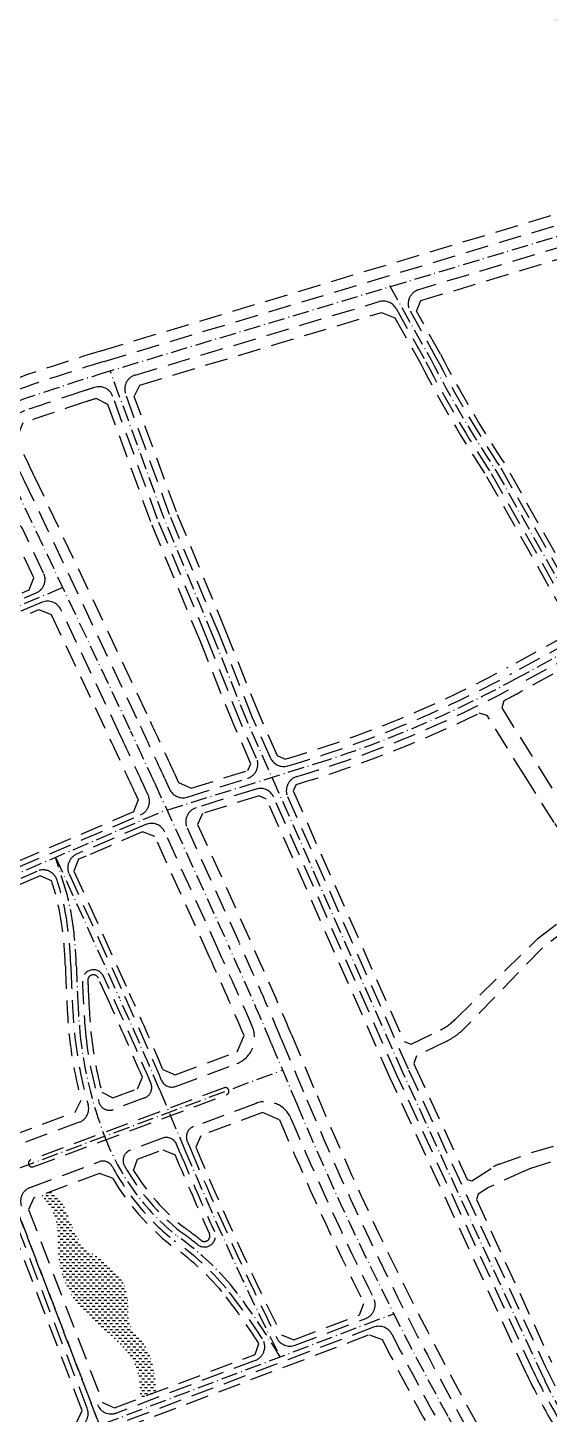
# Model space of a CAD drawing. Header units: metres. Extents: x 566107 to 571261, y 2062953 to 2068466.
# Drawn here: x 568682 to 568967, y 2066795 to 2067551 of the extents above; entities that cross this region are included whole.
import ezdxf

# ---------------------------------------------------------------- set-up
doc = ezdxf.new("R2010")
doc.units = ezdxf.units.M
doc.linetypes.add('ACAD_ISO10W100', pattern=[18.5, 12, -3, 0.5, -3])
doc.linetypes.add('HIDDEN', pattern=[0.375, 0.25, -0.125])
for name, color, linetype in [('hacth sdd', 8, 'CONTINUOUS'), ('LogDg phu', 7, 'CONTINUOUS'), ('TimDg', 222, 'CONTINUOUS'), ('ViaHeSphu', 32, 'CONTINUOUS')]:
    doc.layers.add(name, color=color, linetype=linetype)

msp = doc.modelspace()

# ---------------------------------------------------------------- hatches: boundary and pattern name
at = {"layer": 'hacth sdd'}
h = msp.add_hatch(dxfattribs=at)
h.set_pattern_fill('DASH', color=152, scale=0.5, style=0)
h.set_pattern_definition([(0, (0, 0), (1.5875, 1.5875), [1.5875, -1.5875])])
edge = h.paths.add_edge_path()
edge.add_spline(control_points=[(568751.9382507658, 2066806.657930235), (568751.5669667763, 2066813.131724503), (568750.6949853628, 2066823.610451369), (568744.8014696791, 2066834.468296546), (568735.2517536047, 2066842.910059209), (568738.6246605031, 2066858.46240433), (568730.4592504117, 2066873.420045292), (568718.3670299683, 2066880.997748526), (568706.1464084976, 2066891.632900132), (568703.901644738, 2066907.094997874), (568697.1080211322, 2066914.025118019), (568694.8060761425, 2066916.187229611)], knot_values=[2.198903166016377, 2.198903166016377, 2.198903166016377, 2.198903166016377, 21.39537292435982, 33.47138073825516, 38.29174095013828, 58.51254343589169, 73.76217087905299, 86.77322002259834, 101.1194535368313, 120.7227479982377, 130.0488357856902, 130.0488357856902, 130.0488357856902, 130.0488357856902], degree=3, periodic=0)
edge.add_line((568694.8060761425, 2066916.187229611), (568689.5018252013, 2066914.212654542))
edge.add_spline(control_points=[(568689.5018252013, 2066914.212654542), (568692.713492345, 2066909.989077142), (568699.4617090328, 2066900.281293726), (568696.852824224, 2066878.611280009), (568706.7478324375, 2066853.791765982), (568726.6051762322, 2066839.232043653), (568742.397280972, 2066822.692870209), (568743.2863486035, 2066810.162167726), (568743.2807302622, 2066803.376736299)], knot_values=[5.269641743739612, 5.269641743739612, 5.269641743739612, 5.269641743739612, 20.62385438322913, 40.01522004950066, 67.61213281713046, 96.09970343737574, 113.6683857950819, 133.2103697376787, 133.2103697376787, 133.2103697376787, 133.2103697376787], degree=3, periodic=0)
edge.add_line((568743.2807302622, 2066803.376736299), (568751.9382507658, 2066806.657930235))

# ---------------------------------------------------------------- linework, layer by layer
at = {"layer": 'LogDg phu', "linetype": 'HIDDEN', "ltscale": 50}
for points in [[(568671.4281985784, 2067351.757979896, -0.008669631117012046), (568723.674545412, 2067368.93012502), (569039.2084707505, 2067463.815067325, 0.5009542670063896), (569044.1500129949, 2067477.35817152), (569025.7234514618, 2067505.547201762, 0.06669569581426701), (569000.7307050067, 2067534.498265812), (568993.3622665709, 2067541.032295021, -0.02257350090256828), (568980.0231698381, 2067553.982089547), (568892.5780203184, 2067646.89964244, 0.01597905602660813), (568883.7980925469, 2067655.651106312), (568865.5377154137, 2067672.724562956), (568849.497047625, 2067688.095678004, -0.05811514959587562), (568819.0953996342, 2067724.885375597), (568769.5219238226, 2067801.464334091, -0.03742166230298952), (568754.7673368535, 2067828.49153656), (568726.2354519079, 2067891.551632786), (568690.1645007117, 2067959.709492948, 0.4146708685765457), (568669.8695807131, 2067965.939959368), (568448.8037890715, 2067848.503940926, 0.3783489197302633), (568444.6167867401, 2067837.348884949), (568486.5112383056, 2067727.492952804, 0.0228170072930558), (568595.366953932, 2067477.009720795), (568653.028131679, 2067359.324843775, 0.3792892769036508), (568671.4281985657, 2067351.757979933)], [(568823.8808621631, 2067148.23461511, -0.3761676021640667), (568814.3129875032, 2067152.668229661), (568804.644852943, 2067174.477055077), (568786.3257847361, 2067220.24098721), (568759.3109093636, 2067285.365499977), (568735.3083044661, 2067351.057917455, -0.4313641506696754), (568740.5186491343, 2067361.464527991), (568873.6348239725, 2067401.494203267, -0.3516646878205615), (568882.9194823618, 2067397.740457098), (568899.2226314208, 2067368.613338987, 0.0270689173346393), (568934.895333048, 2067307.761125763), (568980.7244374447, 2067226.72936212, -0.4187821846252021), (568977.5903873671, 2067215.767108886), (568946.0937878478, 2067198.595380023, -0.0526550748731018), (568823.880862199, 2067148.234614989)], [(568712.1603026239, 2067352.716220227, 0.003422760220562704), (568680.2756923755, 2067342.014943622, 0.4500697631107843), (568671.6488157967, 2067321.282653321, -0.0023636765255383), (568679.8433765064, 2067304.178278298), (568743.4216999395, 2067169.846199458, -0.0038824073437812), (568756.5293794118, 2067141.586089865), (568759.2755277443, 2067135.542910464, 0.3783472389600339), (568768.9423374954, 2067131.215911942), (568801.8587960534, 2067141.489706057, 0.4482345643548724), (568806.7888196004, 2067152.368573563), (568798.1936817975, 2067171.756994214), (568779.8433093438, 2067217.59912931), (568752.7875878139, 2067282.822109536), (568728.3083047315, 2067349.819141345, 0.4013233229618085), (568718.3834390885, 2067354.701767802, 0.0017123829861753), (568712.1603020539, 2067352.71622004)], [(568555.7793486449, 2067224.751958738), (568565.8264239784, 2067200.771627689, 0.4142135623635859), (568576.2963951732, 2067196.484472083), (568686.4443554385, 2067242.633328506, 0.4275449078285262), (568690.5839466739, 2067253.434267254), (568679.4498043128, 2067276.9591482, 0.4010067137206239), (568669.1273974874, 2067280.915336252), (568560.06650425, 2067235.221929933, 0.4142135623685271), (568555.7793486447, 2067224.751958738)], [(568747.6100409415, 2067132.208117046), (568745.6044699164, 2067136.621580572, 0.0038824073302834), (568732.575201394, 2067164.712636436), (568700.0051440552, 2067233.528598765, 0.4010067137192772), (568689.6827372301, 2067237.484786816), (568578.3105569968, 2067190.823017112, 0.4053206808252015), (568573.9326818968, 2067180.579176582), (568614.3249483308, 2067075.283510207, 0.4254584714605873), (568624.94296447, 2067070.794504302), (568743.4755012605, 2067121.544160993, 0.4206687823881205), (568747.6100409415, 2067132.208117046)], [(568949.4445142562, 2067192.449435626, -0.0516709319588205), (568828.7315101598, 2067142.392118137, 0.4520495027428676), (568823.7043981293, 2067131.483622282), (568889.7574407894, 2066982.484943522), (568964.1041924723, 2066821.204313587, 0.0332387489644907), (568983.1352221546, 2066786.730855259, 0.4203516407607388), (568995.7286585148, 2066784.124570862, 0.0197184345220533), (569014.6012081716, 2066797.91985202), (569058.4361536249, 2066832.694133925, -0.0736620386409435), (569084.7875464247, 2066847.714258181), (569152.4335822924, 2066874.029920745, 0.4366861312330234), (569156.7467406453, 2066884.944572262), (569115.7493986392, 2066970.443924688), (569088.8976061376, 2067026.44294214), (569011.6915654507, 2067172.304856494, 0.0164333376713954), (568995.4721269383, 2067200.653546207), (568992.0484714364, 2067206.707010425, 0.4096596515468622), (568981.2556179704, 2067209.792630007), (568949.4445143007, 2067192.449435649)], [(568957.7558849133, 2066818.254834072), (568883.3788792758, 2066979.601094001), (568816.1718333814, 2067131.202907306, 0.3809917600443357), (568806.4747361845, 2067135.59738288), (568773.7641851355, 2067125.387856048, 0.4510131724016183), (568768.8644490341, 2067114.441511491), (568797.5061884682, 2067051.412443587, -0.007087609813752332), (568820.2968266461, 2066999.31090412), (568834.2499174622, 2066966.140044905, 0.02642406657281942), (568916.842483718, 2066795.60056567), (568936.042787409, 2066760.77368732, 0.384516288836989), (568946.1743029015, 2066757.271946006, 0.02677567969332722), (568974.6798634053, 2066771.215738378, 0.4330856724836992), (568977.509573656, 2066782.537366415, -0.03365917659321261), (568957.7558849005, 2066818.254834099)], [(568754.9440272364, 2066976.705435112, 0.4013463860179203), (568762.5624671736, 2066973.421683433), (568795.9479531253, 2066985.849856402, 0.4283076878508445), (568804.5058270307, 2067005.807319299, 0.0055691158506067), (568786.5812790791, 2067046.44793406), (568756.7138425858, 2067112.174273314, 0.4077876735345745), (568746.2818364145, 2067116.21888333), (568708.5820219179, 2067100.077723317, 0.4206687822942198), (568704.4474822389, 2067089.413767265), (568734.6879594809, 2067022.866513808, -0.006506451846918), (568754.9440272611, 2066976.705435123)], [(568709.9514135617, 2066953.836547685), (568674.4640503376, 2066940.62592409, -0.4113089072063473), (568664.2037799989, 2066945.258005768), (568622.210224843, 2067054.727955438, -0.4030573601334253), (568626.530774493, 2067064.947515603), (568687.0956403323, 2067090.878337909, -0.4435910959228001), (568697.8744627293, 2067085.928579678, -0.0487256973396804), (568703.6798101054, 2067060.601970824, -0.0254737783823164), (568705.410579381, 2067039.125118717, 0.0053214994487347), (568706.1592470101, 2067020.474534956, 0.0088902166323174), (568707.3886660296, 2067002.5661966, 0.0446714079429164), (568714.8527961868, 2066963.531050714, -0.3915047555011946), (568709.9514135617, 2066953.836547685, 5.552643686455902)], [(568720.746778461, 2066964.744027008, -0.0451479992057853), (568713.3628658629, 2067003.123481882, -0.0139193152008694), (568711.7419950668, 2067030.843796818, -0.8161875295811157), (568723.1828707991, 2067033.550346475, -0.0082788445160583), (568749.1078089973, 2066975.100352341, -0.4273209552340473), (568745.6768165886, 2066967.135784632), (568728.6058471948, 2066960.780898539, -0.4366718292284395), (568720.7467793573, 2066964.744027266)], [(568817.8250768329, 2066836.148860676, 0.3861264748968446), (568827.8318525982, 2066832.213316005), (568866.3552822993, 2066846.813667666, 0.4435265676684345), (568870.6838573542, 2066857.855365279, -0.0149544042924038), (568825.5217433759, 2066955.966421942, 0.4010578433283185), (568806.4814643109, 2066964.162071849), (568772.3516225312, 2066951.456802927, 0.4265118687917944), (568768.9142410068, 2066943.507366166), (568770.6477632303, 2066939.386241866, 0.0152351769653123), (568817.8250768984, 2066836.148860708)], [(568774.4848528904, 2066887.159767217, 0.7913794104138381), (568783.74663906, 2066894.274188695, -0.00624228429701), (568765.1171411232, 2066937.05982421), (568763.091675967, 2066941.874988136, 0.4020212826480682), (568755.4678132774, 2066945.171589586), (568737.8305437561, 2066938.605891047, 0.4617473282342625), (568734.7046667443, 2066930.02300513, 0.0954076076950561), (568765.4204084413, 2066894.006522352, -0.0185013721038563), (568774.4848528901, 2066887.159767217)], [(568806.0724649543, 2066823.966524005), (568730.2846897222, 2066795.243012662, -0.4130355195564359), (568719.9802074459, 2066799.858487131, 7.44265e-11), (568678.5308716185, 2066907.909750952, -0.4171241956571831), (568683.2091670709, 2066918.272386891), (568720.7734709639, 2066932.25617814, -0.3742216240435908), (568728.1470574738, 2066929.482360131, 0.1011089872985798), (568761.8283046192, 2066889.196727648, -0.0651947867272916), (568790.1529589137, 2066863.394264623, -0.0251464230253944), (568809.9638348689, 2066835.777779675, -0.4770633439102991), (568806.0724649543, 2066823.966524005, -1.448410529106205)], [(568880.6074771275, 2066838.193119821, 0.0075862808186762), (568906.3336980748, 2066789.806998177)]]:
    msp.add_lwpolyline(points, format="xyb", dxfattribs=at)
for points in [[(568890.5373183163, 2067396.414980214), (568904.5084841854, 2067371.454170678, 0.0271892968854637), (568940.0148065076, 2067310.897184647), (568986.1385874138, 2067229.344394953, 0.4084788244122654), (568996.902989198, 2067226.243338298), (569030.8643169932, 2067244.580951673, -0.0430807900198808), (569110.3254321441, 2067279.021918524), (569129.8253794094, 2067285.546431581, 0.448039578857615), (569134.535254803, 2067296.518640621), (569118.8376494078, 2067330.125789921), (569094.1648233071, 2067383.790259986), (569071.1562221436, 2067433.317769002, 0.0297455351586553), (569063.0339720732, 2067448.386432982, 0.339472375304798), (569048.2337013534, 2067453.998238732), (568895.2143982225, 2067407.983447348, 0.4796569134091218)], [(568790.4646704607, 2066968.870040431, 0.4142135623241873), (568791.5824336594, 2066971.313522667), (568791.5126589695, 2066971.500956646, 0.4142135624297197), (568789.0691767347, 2066972.618719844), (568683.4820867564, 2066933.312578834, 0.4142135623499245), (568682.3643235577, 2066930.869096599), (568682.4340982467, 2066930.681662619, 0.4142135624297197), (568684.8775804818, 2066929.56389942)], [(568672.8506846963, 2066905.964711528, 0.4113089072274461), (568662.5904143585, 2066910.596793205), (568638.2227975158, 2066901.525637033, 0.4171241956482814), (568633.5445020639, 2066891.163001095), (568675.0953345004, 2066782.847153131, 0.4130355195380142), (568685.3998167769, 2066778.231678663), (568709.7124562893, 2066787.446151246, 0.415392587362401), (568714.3465398033, 2066797.792179974)], [(568911.7173281419, 2066752.883585856, 0.4416603488642011), (568917.4312023133, 2066769.67755458), (568906.3336980889, 2066789.806998151, -0.0075862808227402), (568880.6074770996, 2066838.193119806, 0.3819979999901298), (568870.6524617691, 2066842.025827975), (568732.4938668645, 2066789.663821589, 0.4153925873090499), (568727.8597833515, 2066779.317792861), (568759.8896091563, 2066695.821565741, 0.4273845288264494), (568770.5554996554, 2066691.35324213)]]:
    msp.add_lwpolyline(points, format="xyb", close=True, dxfattribs=at)
at = {"layer": 'TimDg', "linetype": 'ACAD_ISO10W100', "ltscale": 0.75}
for points in [[(570000.7303062181, 2067879.165810913, 0.15132347483338), (569630.6979778858, 2067788.244448095), (569593.1865503386, 2067765.306083216, 0.0120590282986883), (569583.0547692049, 2067758.769655312), (569514.391074964, 2067712.089179128, 0.0163914063603625), (569501.1484639643, 2067702.436866524), (569469.5059902932, 2067677.745444813, -0.0465201108505125), (569438.2344835112, 2067657.7165969), (569326.1055014101, 2067599.81308495), (569061.071802309, 2067464.124227364), (568725.4256931718, 2067363.191303382, 0.0112163597713358), (568658.204890596, 2067340.71628266), (568610.5662882852, 2067322.69375848), (568582.0106165139, 2067310.55605025), (568402.0830146307, 2067235.171512525), (568167.1864909991, 2067135.331627879), (567925.5397158525, 2067029.063523875)], [(570000.7303062181, 2067879.165810913, 0.15132347483338), (569630.697977886, 2067788.244448095), (569593.1865503385, 2067765.306083216, 0.01205902829868824), (569583.0547692049, 2067758.769655312), (569514.3910749638, 2067712.089179128, 0.01639140636036252), (569501.1484639646, 2067702.436866524), (569469.5059902933, 2067677.745444813, -0.04652011085051248), (569438.2344835112, 2067657.7165969), (569326.1055014101, 2067599.81308495), (569061.071802309, 2067464.124227364), (568725.4256931719, 2067363.191303382, 0.01121635977133575), (568658.204890596, 2067340.716282659), (568610.5662882853, 2067322.69375848), (568582.010616514, 2067310.55605025), (568402.0830146308, 2067235.171512525), (568167.1864909991, 2067135.331627879), (567925.5397158525, 2067029.063523874)], [(568480.9050689571, 2067725.35499461, 0.0228170072930688), (568589.9789323104, 2067474.369792197), (568662.6775768234, 2067325.99385932, -0.0033828700999223), (568674.4201271686, 2067301.611496925), (568737.9984506669, 2067167.279417947, -0.0038824073302669), (568751.0669246108, 2067139.103835335), (568792.0437337735, 2067048.930188823, -0.0070876098733844), (568814.7662046282, 2066996.984486253), (568828.719295355, 2066963.813627249, 0.0264240665818992), (568911.5880908637, 2066792.703781983), (569143.2825228443, 2066372.439919047, -0.0075170620276079)], [(568879.3004171025, 2067410.348513416), (568901.8655288114, 2067370.033806625, 0.02712889825126726), (568937.4551294377, 2067309.329049719), (568998.0555264059, 2067202.179736882, -0.01640491273746142), (569014.3430417395, 2067173.708307059), (569086.933054853, 2067036.567246833, -0.009925750524939258), (569095.8689460992, 2067018.842848318), (569164.801195788, 2066875.085657697)], [(569436.4645401516, 2065958.833511514), (569419.7120737337, 2066058.035157271), (569398.6123093432, 2066145.497084146, 0.06370524413987583), (569389.5779055847, 2066169.213708581), (569363.049732508, 2066218.805629126, 0.02108141093095045), (569320.1954484651, 2066291.38667541), (569273.1956072401, 2066363.830868127), (569085.6119489634, 2066661.709498525, 0.04234246792433702), (569070.3325542028, 2066681.949813842), (568996.0890019117, 2066764.700506453, -0.07496954107545066), (568963.3246234639, 2066814.534993951), (568886.5681600325, 2066981.043018761), (568801.4192673704, 2067173.117024646), (568783.08454704, 2067218.92005826), (568756.0492485889, 2067284.093804757), (568726.9781402784, 2067363.65814337)], [(568757.8662385852, 2067124.141251684), (568839.3292858482, 2067149.567272958, 0.04919189264310714), (568947.7691510597, 2067195.522407828), (568988.477787002, 2067217.716475425), (569032.5272326069, 2067241.501225766, -0.04308079003008181), (569111.4359864834, 2067275.702781729), (569145.7460788821, 2067287.182640767)], [(568935.5398505571, 2066749.25837431, 0.07823983074082143), (569016.7764212387, 2066795.177873151), (569060.6037332654, 2066829.946099456, -0.07363796494969055), (569086.0564798876, 2066844.452386346), (569219.139179536, 2066896.224221495, 0.02429732887374502), (569228.009814505, 2066900.181245167), (569317.737942478, 2066945.55430153), (569392.0541306247, 2066998.827337133), (569473.7454418534, 2067049.301371645), (569540.7593714424, 2067085.76478985), (569799.6435515523, 2067227.605988907)], [(568723.794739515, 2066946.185393137, -0.0665020849606936), (568710.375768877, 2067002.844800645, -0.0088802367702446), (568709.1553824958, 2067020.626758974, -0.0053214994460991), (568708.409276105, 2067039.213537935, 0.02547377838074799), (568706.6539678915, 2067060.99488998, 0.0318095289004678), (568702.9369554681, 2067079.819417418, 0.0014072373456746), (568697.0642699646, 2067098.409807026, -0.0016399706206053)], [(568697.0642699646, 2067098.409807026), (568731.9567321335, 2067021.625386427, -0.0070876098733642), (568753.9293614499, 2066971.393892041), (568767.8824521768, 2066938.223033038, 0.0165733853443679), (568819.5849097379, 2066825.879496915)], [(568723.794739515, 2066946.185393137, 0.1341760912138158), (568763.6235157811, 2066891.602249516, -0.0651054171454688), (568792.4724337389, 2066865.297400694, -0.0351068634213926), (568819.5849097379, 2066825.879496915, -0.0339742525480065)]]:
    msp.add_lwpolyline(points, format="xyb", dxfattribs=at)
for points in [[(568779.2243520903, 2066637.043075203), (568668.5414550261, 2066925.574282581), (568567.3101484217, 2067189.46682509), (568526.3489951399, 2067287.232790139)], [(568526.3489951399, 2067287.232790139), (568567.3101484217, 2067189.46682509), (568668.541455026, 2066925.574282581), (568779.2243520905, 2066637.043075203), (568821.57940284, 2066539.872865387)], [(568700.9892927632, 2067245.474577065), (568442.8628293169, 2067137.326944808), (568204.5992319338, 2067036.055926785)], [(568341.7004456655, 2066946.523555873), (568426.0948480943, 2066982.39436091), (568757.7517762247, 2067124.393137779)], [(568468.9050810833, 2066851.299466678), (568820.9249027671, 2066982.343335299)], [(568515.3525090639, 2066710.575639699), (568881.6367267885, 2066849.397090167)]]:
    msp.add_lwpolyline(points, dxfattribs=at)
at = {"layer": 'ViaHeSphu', "linetype": 'HIDDEN', "ltscale": 50}
for points in [[(568492.117407654, 2067729.630910997, 0.0228170072930597), (568600.7549755537, 2067479.649649393), (568658.8537278825, 2067361.071694694), (568668.5382756134, 2067357.104904023, -0.008826105289701873), (568721.9234416953, 2067374.668959904), (569036.535195255, 2067469.276593782), (569038.5876317944, 2067474.901631581), (569020.7012480343, 2067502.264295621, 0.0666956958141037), (568996.7498660146, 2067530.009065336), (568989.3814275791, 2067536.543094544, -0.0225735009026589), (568975.653813466, 2067549.870067551), (568888.2086639464, 2067642.787620444, 0.015979056026805)], [(568980.9886178079, 2067427.511399524), (568982.9511507035, 2067422.901595849), (568985.8948927223, 2067415.580152477, -0.0090442445800057), (568986.6680133834, 2067413.552074748), (568998.872354774, 2067381.525565163, 0.0060160881197469), (569000.5511517121, 2067377.453471624), (569011.5296627571, 2067351.834348294, 0.0070068859328498), (569016.3798202585, 2067342.181874271), (569029.6374020749, 2067319.569061023, -0.0154590951797591), (569041.2520555643, 2067297.034773654), (569058.5914167522, 2067264.708672142), (569057.9777699164, 2067262.607999196, 0.0154823119974834), (569028.9638419707, 2067248.100638405), (568995.070729764, 2067229.799858428), (568988.2096733222, 2067231.776422028), (568942.5743634254, 2067312.465532019, -0.0272501181002294), (568907.1514979978, 2067372.874430324), (568894.0552813264, 2067396.272060347), (568896.4013726825, 2067402.074971841), (568980.9886178079, 2067427.511399524)], [(568932.3354181624, 2067306.193411325), (568977.6594275045, 2067226.054720838), (568975.7309152657, 2067219.309187422), (568944.1790869269, 2067202.107348187, -0.0527453297319702), (568822.2723457782, 2067151.919332501), (568818.1756534183, 2067153.824902383), (568808.331236455, 2067176.03137557), (568790.0300563889, 2067221.750620295), (568763.038521678, 2067286.818865943), (568740.0137885646, 2067349.834958839), (568743.0860402938, 2067355.971160809), (568875.0543125038, 2067395.655647608), (568882.2846044622, 2067392.732472666), (568896.5797917843, 2067367.192768149, 0.0270093493139323), (568932.3354181992, 2067306.193411269)], [(568714.0304150466, 2067347.015108096, 0.003747319995193996), (568679.2153144557, 2067335.305135292), (568675.6749294078, 2067326.725615205, -0.0027539419106697), (568685.266625714, 2067306.745059947), (568748.8449492771, 2067172.412980832, -0.0038824073437812), (568761.9918340001, 2067144.068344862), (568764.2339561258, 2067139.13432652), (568771.0754214742, 2067136.071991456), (568802.0869462858, 2067145.751222913), (568803.7348746258, 2067149.387634362), (568794.5072982857, 2067170.202673722), (568776.1390376913, 2067216.089496225), (568749.0599754995, 2067281.368743571), (568725.6425385086, 2067345.459622608), (568719.1576587439, 2067348.653553948, 0.001651954186957379), (568714.0304149371, 2067347.01510806, -0.001651954186957379)], [(568941.722927815, 2067183.795660421), (568940.6475218675, 2067179.868164644), (568961.3213698915, 2067146.714259121), (568976.516073294, 2067122.548476782), (568996.0949380861, 2067097.09795653), (569033.6340570588, 2067035.480461649), (569068.5530020446, 2066972.523924849), (569071.2598130225, 2066971.494037173), (569102.9902779416, 2066983.206136186), (569104.5075716822, 2066986.950056189), (569082.479970066, 2067032.88829466), (569009.0400891579, 2067170.901405936, 0.0164620211412331), (568992.8888118704, 2067199.127206311), (568988.9829838916, 2067206.033213614), (568984.8721389286, 2067207.208482393), (568951.3592151786, 2067188.937467463, -0.0044948565201944), (568941.7229277625, 2067183.795660393)], [(568891.231393385, 2066996.426868556), (568907.1089140181, 2067004.208381314, 0.0846883141598826), (568915.2936854293, 2067010.109419143), (568960.5037601474, 2067054.314619864), (568973.3314109275, 2067064.234096489), (568994.3249683632, 2067076.609773951), (568994.6787714944, 2067082.124063815), (568988.6633776247, 2067091.997857105), (568969.123377624, 2067117.397857105), (568953.6933776354, 2067141.937857148), (568932.5867378034, 2067175.785815243), (568928.3097149429, 2067177.002596482, -0.0411649245540404), (568828.3816131866, 2067138.141872902), (568826.7195560834, 2067134.552055028), (568887.3217014142, 2066997.84919895), (568891.231393385, 2066996.426868556)], [(568954.1282352498, 2066816.569515571), (568879.7339869819, 2066977.95317999), (568812.2858784155, 2067130.098768697), (568808.2063031007, 2067131.947527527), (568777.3290657935, 2067122.310209517), (568774.6246917176, 2067116.268453423), (568802.9686432673, 2067053.89469812, -0.007087609813751999), (568825.8274488426, 2067001.637321563), (568839.7805396467, 2066968.466462376, 0.02642406657282064), (568922.0968764414, 2066798.497349596), (568940.7231691396, 2066764.71165326), (568947.7336960894, 2066762.300685653, 0.02326200018500943), (568972.1135035113, 2066774.365678076), (568973.7336917724, 2066781.014082053, -0.0330462091058888), (568954.1282352614, 2066816.569515546)], [(568744.4409334618, 2066978.407590692, 0.0057721930088489), (568726.494277439, 2067019.143131664), (568720.4174732803, 2067032.515758802, 0.8228327963235781), (568714.6885234476, 2067031.157755847, 0.0029486964714969), (568715.147653467, 2067020.931207009, 0.0088597964511882), (568716.349956811, 2067003.40224263, 0.0395363042741095), (568722.3609263464, 2066970.173581162), (568728.3789072911, 2066967.098671901), (568741.712023331, 2066972.06209441), (568744.4409334618, 2066978.407590692)], [(568755.6891728042, 2066938.851738907), (568762.3137034383, 2066935.987254304), (568762.3518300696, 2066935.896615382, 0.0062422843242494), (568781.0112310143, 2066893.042302917, -0.7913794096343179), (568776.380337924, 2066889.485092186, 0.0183450468077182), (568767.21899262, 2066896.409538715, -0.0858885837738039), (568739.6150711261, 2066927.6151929), (568741.7628720059, 2066933.667495805), (568755.6891728042, 2066938.851738907)], [(568967.1702055701, 2066932.020904973), (568955.8141726084, 2066928.463560598, 0.0303916312703421), (568955.4737264102, 2066928.333726841), (568953.2684937662, 2066927.335403376), (568933.3429999999, 2066918.315), (568927.6579620976, 2066914.542977027), (568926.8287062685, 2066911.620926592), (568967.7317502997, 2066822.889831308, 0.0349922405754606)], [(568868.4058031896, 2066837.966112239), (568875.3556327303, 2066835.285327607, 0.0075596514470348), (568901.079305286, 2066786.91021437)]]:
    msp.add_lwpolyline(points, format="xyb", dxfattribs=at)
for points in [[(568575.1371172504, 2067199.251433358), (568682.7290619463, 2067244.329392096), (568685.2016794786, 2067250.780896361), (568674.0631438568, 2067274.315059651), (568667.3125571392, 2067276.902304173), (568561.2257821738, 2067232.454968658), (568558.5463099204, 2067225.911236661), (568568.5933852536, 2067201.930905611)], [(568671.1419255848, 2066902.042998449), (568664.6652781239, 2066904.966933104), (568640.2971994691, 2066895.895605012), (568637.4021484209, 2066889.48293605), (568677.8891242947, 2066783.940378512), (568684.3553922498, 2066781.044076316), (568708.6681074614, 2066790.258577588), (568711.5527790036, 2066796.698879011)]]:
    msp.add_lwpolyline(points, close=True, dxfattribs=at)
for points in [[(568739.6384022865, 2067123.16471311), (568631.8146154996, 2067077.000003306), (568623.5829769223, 2067073.475630647), (568617.1957518196, 2067076.175974178), (568576.7873919213, 2067181.513593439), (568579.6081958397, 2067188.11402512), (568687.8678968812, 2067233.471754739), (568694.6184835989, 2067230.884510217), (568727.1519521214, 2067162.145854925, -0.0038824073302738), (568740.1420152218, 2067134.139325808), (568742.1662835468, 2067129.684716967)], [(568751.2690848078, 2067109.65307468), (568744.6041122754, 2067112.237161981), (568713.8381106983, 2067099.064711106), (568709.6605978791, 2067097.276110718), (568707.1327166187, 2067090.75610686), (568737.4191868281, 2067024.10764119, -0.0058450247397376), (568755.6993373446, 2066982.598744077), (568762.3408221612, 2066979.741427891), (568796.1218478644, 2066992.316845586), (568799.9479867428, 2067001.202946733, 0.0058760334058934), (568781.1188243845, 2067043.965679296)], [(568694.856193846, 2067085.524901326), (568688.7527711642, 2067088.324433341), (568627.884036838, 2067062.263509864), (568625.078408148, 2067055.627249777), (568665.912539102, 2066949.179718869), (568672.3891865629, 2066946.255784212), (568707.7311618092, 2066959.412285283), (568711.0626644188, 2066965.969733068, -0.0409388741443204), (568704.4015574893, 2067002.287667521, -0.0089000415916636), (568703.1631115244, 2067020.32231094, -0.0053214994461256), (568702.411882657, 2067039.036699499, 0.0254737783807321), (568700.7056523192, 2067060.209051668, 0.0315806466967592), (568697.1702168026, 2067078.157181038, 0.0005583896675777)], [(568921.7774383703, 2066922.578657092), (568924.2937357342, 2066921.849037884), (568936.1335324643, 2066929.511928009, -0.0579261685362846), (568939.239420194, 2066931.045678485), (568956.8297365115, 2066937.326837448), (568981.7039999999, 2066944.567), (569007.6869999999, 2066951.020999999), (569018.6866934432, 2066954.158564062), (569036.0286886438, 2066958.517323628), (569058.9334972266, 2066966.952521939), (569060.0561343485, 2066969.996718965), (569025.8526228713, 2067030.95465227), (569001.7582119305, 2067070.503722241), (568998.2581596186, 2067071.450085634), (568977.3254158685, 2067060.137115571), (568962.9018330568, 2067048.954329237), (568920.2840598328, 2067005.200634842, -0.0846883141605385), (568910.1895084257, 2066997.922688186), (568894.0704092919, 2066990.02277872), (568892.5923642957, 2066985.959938834), (568893.4023330829, 2066984.132857534)], [(568819.3734893346, 2066955.096508825), (568810.0941972764, 2066959.1047032), (568776.3167441494, 2066946.530615441), (568773.5696166436, 2066940.177413513, 0.0151188513377494), (568820.3098961738, 2066837.892168555), (568827.2060309862, 2066835.184363856), (568862.9676364922, 2066848.737986173), (568865.4107864175, 2066854.983993855, -0.0152064002932064)], [(568808.0700412302, 2066833.173590214, 0.0259829699384383), (568787.8336360937, 2066861.490928586, 0.0652846825862738), (568760.0347673703, 2066886.789962383, -0.0911024672180439), (568728.175476969, 2066923.342513803), (568721.0201505028, 2066925.945753152), (568685.2835690217, 2066912.642354875), (568682.3885179735, 2066906.229685913), (568722.77399724, 2066800.95171251), (568729.240265195, 2066798.055410314), (568806.0550019771, 2066827.16813934)], [(568767.3542971619, 2066698.684840027), (568760.9799984926, 2066701.355262084), (568730.653544141, 2066780.411093848), (568733.5382156835, 2066786.851395272), (568868.4058031896, 2066837.966112239), (568875.3556327303, 2066835.285327607, 0.0075596514454939), (568901.0793052807, 2066786.91021438), (568911.0063339811, 2066768.90386268), (568907.9690144404, 2066759.976706106)]]:
    msp.add_lwpolyline(points, format="xyb", close=True, dxfattribs=at)

doc.saveas('drawing.dxf')
